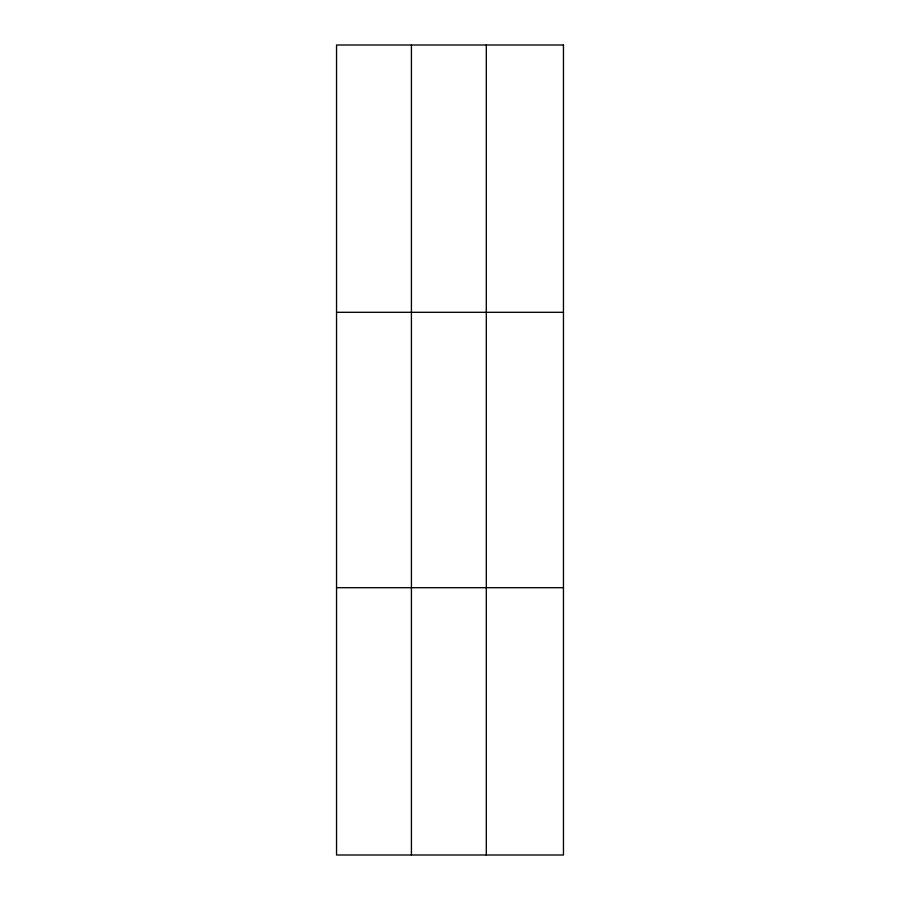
<?xml version="1.0" encoding="UTF-8"?>
<svg xmlns="http://www.w3.org/2000/svg" width="900" height="900" viewBox="0 0 900 900"><rect width="100%" height="100%" fill="white"/><g stroke="black" fill="none" stroke-linecap="round" stroke-linejoin="round"><path stroke-width="1.35" d="M411.424 45L411.424 855M486.304 45L486.304 855M336.544 312.3L563.456 312.3M336.544 587.7L563.456 587.7M563.456 45L563.456 855L336.544 855L336.544 45L563.456 45"/></g></svg>
